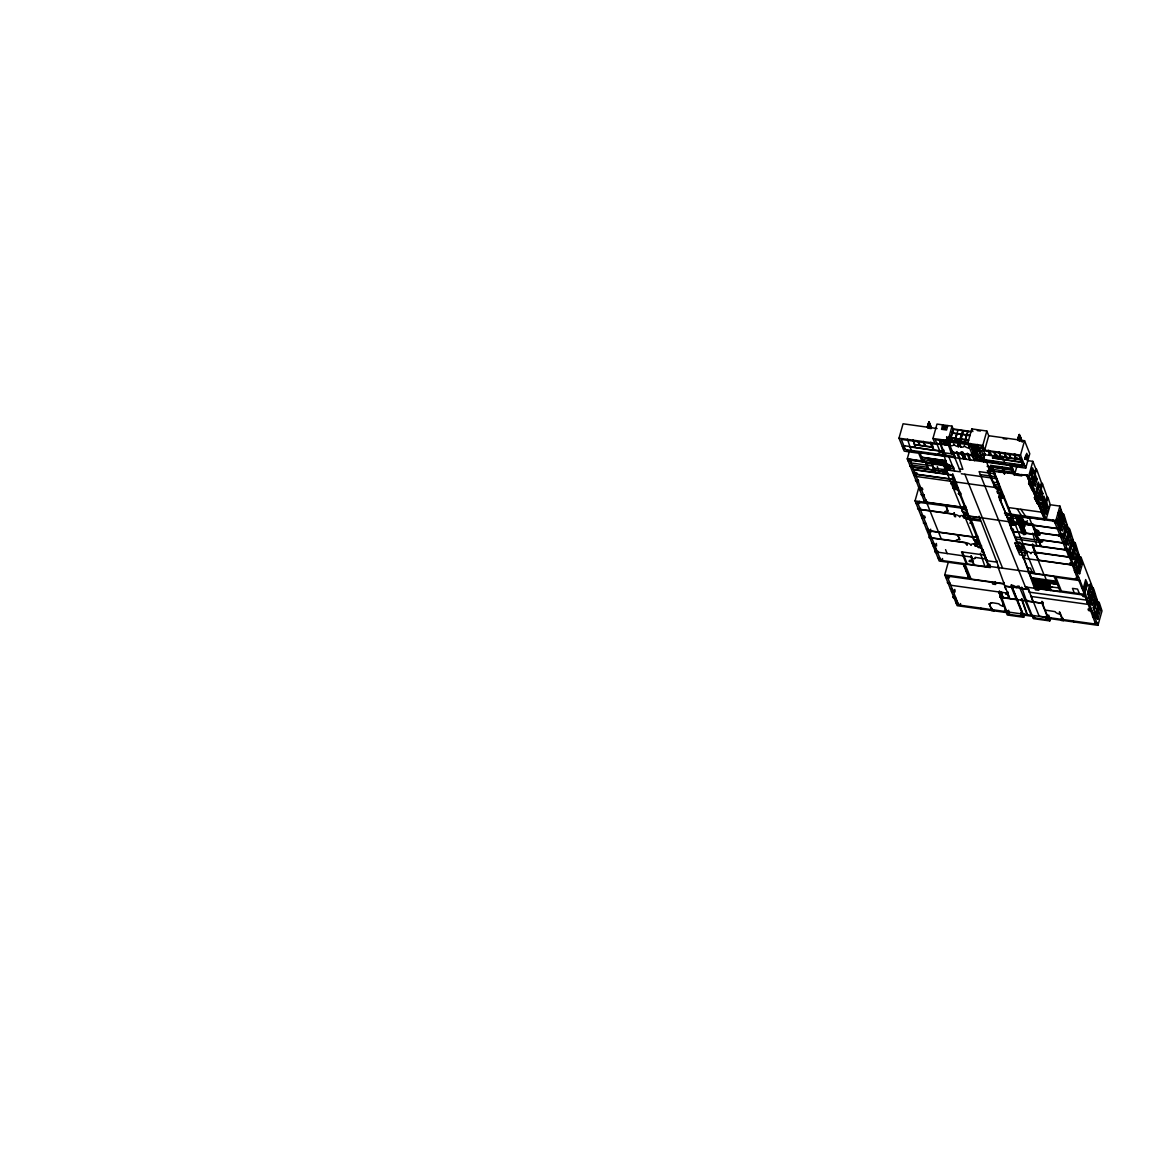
<?xml version="1.0" encoding="UTF-8"?>
<svg xmlns="http://www.w3.org/2000/svg" width="1160" height="1160" viewBox="0 0 1160 1160"><rect width="100%" height="100%" fill="white"/><g stroke="black" fill="none" stroke-linecap="round" stroke-linejoin="round"><path stroke-width="1.5" d="M943.501 426.851L943.515 426.43A1.841 1.581 -21.9 0 0 943.718 426.053L943.254 426.691L943.907 425.662M944.196 427.692L944.515 428.707L944.82 427.634L944.037 427.779M944.269 427.561L944.24 428.432L944.472 427.59M981.563 551.478L983.927 552.261M942.457 426.126L942.601 426.155M946.85 426.199L946.85 427.185C948.155 426.445 946.342 426.474 946.458 426.706M956.115 439.132L955.927 438.248M989.901 471.293L990.741 465.392L1012.622 468.437M945.719 426.126L945.255 426.938L945.705 425.894L946.154 426.662M920.156 453.429L904.206 451.138L899 438.204L903.06 423.791L937.091 428.533M904.611 445.745L904.336 446.948M907.424 439.118L911.571 451.312M909.077 452.414L907.279 458.824L910.295 466.32M915.298 447.224L913.123 439.915M910.252 459.78L909.933 460.897L911.368 461.317L911.571 459.969M912.529 465.479L912.224 466.581L909.658 466.233L912.601 467.538L912.92 466.421M927.333 427.01L929.015 421.935L931.451 428.04M929.015 421.935C925.796 437.9 928.203 412.699 930.914 427.446M923.345 442.497L918.647 441.844L920.039 445.295L924.723 445.947L923.65 441.38M915.298 472.352L914.979 473.454L916.661 474.223M928.783 428.084L929.667 424.908L929.073 428.243M928.827 428.214L929.914 424.937M916.168 474.527L915.863 475.629L913.92 475.368M916.429 473.657L916.748 472.54M924.491 444.759L924.288 446.15M924.723 445.947L925.042 444.831M918.691 453.168L921.765 460.839C923.433 462.492 923.911 458.287 923.244 461.1L907.279 458.824L925.651 461.999M918.27 479.762L917.966 480.878L915.399 480.515L918.343 481.821L918.647 480.718M923.795 460.592L923.49 461.695L919.894 452.762L1015.841 466.32M930.654 442.351L931.726 446.919L932.031 445.802M930.9 442.395L933.263 450.182M918.212 508.747L915.052 500.888L919.097 486.475M931.625 442.497L933.988 450.283M899 438.204L934.83 443.192L932.944 438.48L936.99 424.067L952.041 426.155L953.172 428.997L950.417 438.813M931.639 445.759L931.32 446.861M932.278 445.846L932.872 449.79L943.704 451.298L944.008 450.182M927.101 465.189L927.406 464.087M921.808 488.577L921.504 489.679L919.561 489.418M919.445 501.294L919.546 503.44L917.807 503.193M931.234 461.97L934.67 472.41M932.205 461.767L931.886 463.202L935.641 472.54M937.468 443.309L937.149 444.411L923.911 442.569L925.303 446.02L931.973 446.948M932.582 461.81L932.93 464.377M942.674 426.604L943.123 425.691M932.872 462.188L933.118 464.058M924.303 494.769L923.984 495.871L921.04 494.566L923.606 494.928M933.351 461.926L933.046 463.028L932.234 461.027M943.094 427.518L942.819 428.461M920.59 508.239L920.271 509.356L954.086 514.068L955.695 516.736L954.636 516.591L953.694 514.242L920.373 509.588M943.356 427.431L943.153 428.388M944.356 425.72L944.052 426.793L945.009 425.807L945.385 426.648M943.935 428.62L944.081 427.605M944.255 426.822L944.588 425.749M933.22 466.9L932.901 468.002L960.538 471.859L946.604 437.146L955.492 438.306M944.617 427.605L944.544 428.591M945.052 425.822L945.11 426.808M940.948 444.454L941.253 443.337M945.762 427.025L946.023 426.083M941.181 444.309L941.485 443.207M946.516 427.141L946.748 426.053M926.405 500.003L926.086 501.12L924.158 500.845M943.022 440.786L943.341 439.669M927.043 503.512L927.362 502.396M907.004 450.631L943.442 455.764L941.978 450.239M945.269 439.945C943.993 441.641 946.995 442.105 946.444 440.104M942.413 451.341L942.109 452.443L953.418 454.111L953.694 452.908M951.765 452.647L951.446 453.748L946.748 440.147M940.354 462.898L940.049 464.014L938.382 459.853M943.109 454.952L943.428 453.836M943.776 454.938L948.314 468.147M941.76 463.101L941.441 464.203L939.774 460.041M947.981 440.568L946.604 437.146M948.764 437.798L952.041 426.155M945.588 454.14L945.734 456.373M948.431 444.338L948.126 445.454L947.72 444.831M949.373 442.134L949.301 443.279M950.359 438.697L953.129 428.881L971.109 431.491M950.185 445.614L949.431 442.293M955.434 438.19L951.098 437.914L952.345 433.188L961.393 434.449L959.349 441.728M953.418 429.374L952.519 432.868L961.669 434.145L962.568 430.65L953.462 429.49M944.196 464.507L943.892 465.624L948.358 466.204M945.009 466.537L944.704 467.639L953.694 468.901L953.998 467.784M952.809 441.25L951.432 437.813L952.809 441.25L947.952 440.481M947.503 464.232L947.285 466.102M954.68 441.191L956.724 433.912M948.372 464.348L949.779 469.742L945.298 469.118M954.839 441.482L956.913 433.825L955.159 441.25M930.624 530.932L930.683 529.178M931.973 538.472L929.407 538.11L929.928 533.962M949.271 465.218L950.475 470.119L945.4 469.409A4.553 1.914 15.7 0 0 943.979 469.481L943.558 469.539A4.553 1.914 15.7 0 0 942.166 470.757L946.241 471.497M947.314 474.179L948.213 473.149L947.894 474.251M949.387 466.871L949.068 467.973L944.573 467.349M947.749 473.352L947.43 474.454L943.573 464.841M954.694 455.416L954.39 456.518L905.38 449.558L901.32 439.423L912.818 441.017M954.839 457.635L955.144 456.533M954.912 457.837L955.231 456.721M959.421 442.12L961.495 434.463M959.972 442.09L962.089 434.55L969.847 435.739M963.163 430.737L962.263 434.232L963.163 430.737L970.877 431.926M960.19 441.96L962.235 434.681M968.89 515.968L952.708 473.773M951.881 479.123L952.186 478.022M952.447 479.355C957.42 478.659 951.736 482.212 952.838 478.108M958.784 457.214L962.887 469.336L959.334 468.843M953.534 479.095L953.839 477.978M952.969 482.618L952.664 483.735L952.316 482.879L955.216 483.271M964.38 442.424L966.483 435.275M954.158 479.268L954.462 478.166M934.873 545.707L936.613 545.954L936.352 543.416M966.962 434.884L967.904 431.505M964.917 442.613L966.715 435.304M937.671 552.697L935.119 552.334L935.627 548.173M954.622 481.806L954.941 480.704M954.927 487.475L954.956 489.447L957.856 489.853M956.565 483.387L956.246 484.503L951.128 483.792M967.744 443.729L968.049 442.613M1010.244 465.928L1025.73 468.132L1020.51 455.126L984.666 450.138L988.726 435.725L986.827 431.012L971.79 428.91L968.049 442.221L948.3 439.466M937.527 552.305L937.831 551.203M968.586 443.555L968.266 444.657L948.517 441.902M970.441 443.453L974.661 456.025L972.283 455.808M958.29 487.678L957.971 488.78L952.809 487.954L957.508 488.998M953.592 513.996L953.911 512.894M959.277 493.377L959.552 492.217M954.086 514.068L954.39 512.952M959.842 493.435L960.146 492.333M959.654 494.551L960.625 494.131L958.189 493.638L959.654 494.551L960.538 492.623M972.732 449.152L972.428 450.254L979.533 451.254L981.113 456.01M960.596 493.435L960.291 494.551L960.654 493.595M942.572 560.585L942.5 558.511M972.674 453.748L972.37 454.851L952.606 452.096M977.532 444.439L977.14 445.541L983.767 461.854M961.336 507.137L962.351 511.56M947.909 582.712L944.747 574.838L948.343 562.02M963.67 507.34L963.989 506.238M964.163 507.413L964.482 506.311M964.859 507.311L965.12 506.064M965.454 507.427L965.7 506.151M978.01 447.528L982.027 448.079L982.332 446.977M984.666 450.138L982.781 445.425L986.827 431.012M965.642 507.384L965.077 509.617L966.99 509.791L964.076 507.486L966.454 508.095L965.482 508.515M983.028 450.587L982.433 447.209M965.743 507.63L965.135 509.661L961.944 509.182M965.917 508.573L966.207 507.427M981.36 456.039L981.752 454.938L981.433 456.228L974.342 455.242M983.245 460.534L983.549 459.433M985.087 454.735L985.391 453.632M982.23 458.04L984.405 458.345L983.68 454.618M983.694 461.665L983.999 460.549M988.189 450.37L989.422 455.343M985.724 461.608L985.724 459.737L985.724 461.608L1022.134 466.683L1021.728 463.783M988.117 451.515L988.436 450.413M970.209 517.389L989.088 566.283L989.393 565.181M986.276 460.868L990.452 473.178M989.132 450.5L990.248 455.184L990.567 454.082M989.712 450.587L990.829 455.271L991.147 454.154M989.871 453.98L989.668 455.373L989.987 454.271M951.476 591.6L953.404 591.875L953.651 590.6M953.332 591.702L955.057 591.948L954.796 589.41M955.506 598.067L953.332 597.704L954.245 594.471M1021.612 462.434L992.525 457.924L992.83 456.822L1002.98 458.243M992.713 458.403L992.83 456.822M990.944 471.105L991.263 469.988M995.584 454.778L994.671 455.808M996.164 454.865L995.86 455.967L995.077 452.487M979.127 516.243L999.006 567.675M995.613 458.36L995.933 457.257M996.73 454.938L996.527 456.329L996.846 455.227M992.351 471.293L992.655 470.191M993.743 471.497L994.062 470.38M999.181 451.907L1000.152 456.837M976.096 536.123C977.952 540.807 978.301 535.384 973.167 537.138M970.963 555.814L971.964 560.207A4.031 1.696 15.7 0 0 969.079 561.324L973.066 562.092L974.255 565.007M971.34 555.872L971.935 560.12M976.821 537.08L977.126 535.978M977.431 537.268L977.749 536.152M960.465 605.259L960.538 603.562M1001.747 457.054L1002.066 455.952M973.052 561.034L972.747 562.136L973.443 561.092M969.194 577.086L968.876 578.202L963.337 564.384M1004.197 452.603L1005.329 457.286L1005.633 456.185M999.355 472.265L999.659 471.163M1004.778 452.69L1005.909 457.373L1006.213 456.257M993.236 482.154L997.731 482.777L998.049 481.675M1000.746 472.468L1001.065 471.351M1004.226 461.332L1004.633 464.247M980.664 546.65L980.968 545.548M981.548 545.62L981.244 546.737L976.763 546.113L946.531 471.584M998.282 486.562L997.962 487.678L995.005 486.562M1006.749 456.329L1006.546 457.721M980.417 553.349L984.927 566.5M999.398 488.287L999.644 487.026L999.978 488.375M1000.109 486.823L999.804 487.925L995.309 487.301L994.772 485.953M982.505 551.246L982.81 550.144M982.549 551.377L982.868 550.26M983.39 550.231L983.086 551.333M999.804 497.974C998.165 501.758 1004.241 500.902 998.847 497.48L1001.457 497.843L1001.153 497.089L1003.038 497.35L1003.864 496.161L1003.545 497.277L998.803 496.277A4.234 1.783 15.7 0 1 1002.11 495.102A4.466 1.885 15.7 0 1 997.368 492.71L1001.878 493.101M1000.021 499.061L1000.34 497.945M1009.867 464.971L1010.171 463.855L1015.435 464.595M1017.683 439.596L1019.364 434.536L1021.815 440.626M1019.364 434.536C1016.145 450.486 1018.553 425.285 1021.264 440.032M1014.246 454.01L1015.362 458.693L1015.682 457.576M985.855 557.713L985.623 559.004L975.212 557.38M1002.965 497.19L1003.284 496.088M1019.133 440.684L1020.032 437.494L1019.422 440.829M1015.449 454.169L1014.71 455.677L1015.942 458.765L1016.784 457.736L1016.479 458.838M1019.176 440.8L1020.263 437.537M1004.038 496.611L1003.734 497.712L999.238 497.089L1005.706 513.198L1010.201 513.822L1008.461 507.558L1041.579 512.169M986.594 559.54L986.276 560.657L996.788 562.121L997.092 561.005M1014.986 458.635L1015.29 457.518L1014.783 458.606M1014.869 459.897L1014.754 461.477M986.856 560.729L987.174 559.627M1016.595 459.128L1016.638 457.359M987.435 567.182L987.305 564.949M1014.029 474.397L1014.333 473.338M989.016 564.224L988.538 566.268L1034.575 572.62L991.858 466.204L991.032 466.088L990.19 471.989L989.103 471.845M1021.293 474.715L1021.786 475.919L1014.217 474.875L1014.536 473.759M1017.117 465.493L1014.797 473.86L1011.694 466.117M1004.255 582.538L1003.937 583.639L971.051 579.058L965.033 564.064L990.379 567.588L989.842 564.34M1020.51 455.126L1024.555 440.713L988.726 435.725M1020.104 459.346L1020.409 458.243M1020.698 458.272L1020.22 459.635L1016.334 458.476M1018.944 465.087L1022.438 465.566L1022.076 464.667L1021.771 465.769L1023.018 465.943L1020.814 458.562M1005.807 512.938L1005.633 514.387L1005.938 513.271M1021.728 460.853L1021.423 461.955L992.525 457.924M1024.701 459.2L1025.759 455.43L1027.688 455.691L1026.513 459.911L1025.556 457.533L1026.731 453.313L1027.688 455.691M1024.947 459.229L1026.005 455.459M1010.592 514.344L1011.433 518.332M997.76 566.341L1004.893 586.032L1027.789 589.222L1026.832 586.829L1025.266 586.612M1025.73 468.132L1029.775 453.72L1024.555 440.713M995.251 581.624L995.642 584.495L992.742 584.089L992.032 582.32M1013.086 522.449L1013.405 521.333M1013.97 521.42L1013.666 522.522L1008.954 521.696M1031.37 479.08L1032.792 479.703L1031.791 483.241L1028.789 475.76L1032.835 461.346L1027.76 460.636M991.524 609.595L992.22 608.536L991.902 609.652L989.205 603.809L992.032 610.856L993.961 611.117L993.453 609.855M1030.645 474.73L1032.56 467.813L1034.662 473.048L1032.734 472.772L1031.646 477.238M1019.481 516.736L1019.799 515.635M1000.268 596.849L998.978 591.76M999.441 590.889L1001.573 598.082L1002.501 596.617M1031.805 475.76L1032.617 472.874L1031.849 470.409M1031.66 477.471L1032.966 472.816L1031.863 470.075M1005.532 588.947L1003.82 582.813M1034.662 473.048L1035.836 468.828L1032.835 461.346M1001.718 592.136L1001.399 593.253L998.659 592.876M1035.836 468.828L1032.168 484.198L1037.533 497.538L1038.519 493.986L1037.112 493.377M1020.756 612.625L1021.38 616.076L1007.663 614.162L1001.312 596.443M1021.612 517.316L1023.033 521.623A4.611 1.943 15.7 0 1 1027.818 524.001L1027.919 524.189M1027.673 477.543L1030.645 483.981L1032.806 484.286L1036.474 468.915M1023.163 520.072L1022.859 521.173L1026.962 521.753L1027.282 520.637M1023.004 521.536L1022.83 520.361M1023.033 521.623L1023.352 520.521M1034.155 482.734L1035.213 478.964L1034.155 476.354M1034.14 483.662L1035.459 479.007C1033.69 472.599 1033.647 480.559 1037.141 479.239L1035.271 485.895L1033.864 485.272M1017.697 543.068L1018.002 541.952M1022.873 524.001L1024.947 526.393L1024.323 522.928M1018.176 543.967L1019.161 542.126M1019.654 543.344L1019.973 542.227M1006.402 594.355L1006.546 592.818M1036.373 489.027L1038.287 482.096L1040.389 487.33L1038.461 487.07L1036.736 492.942M1007.504 592.006L1009.287 598.313L1001.211 597.183M1007.996 592.078L1007.605 594.109L1006.242 593.92M1036.967 492.971L1038.707 487.099L1037.606 484.358M1021.148 551.145L1034.372 587.888L1060.197 591.484L1054.179 576.476L1028.34 572.88M1011.389 587.207L1011.694 586.09M1040.389 487.33L1041.579 483.125L1036.851 469.873M1041.579 483.125L1037.91 498.495L1043.173 511.589L1047.219 497.176L1042.593 484.17L1038.534 498.583L1036.388 498.278L1033.415 491.84M1003.502 583.915L947.053 576.056L958.682 605.012L1007.068 611.755L1007.387 610.653M1022.772 557.076L1023.077 555.959M1039.896 497.031L1040.955 493.261L1042.883 493.522L1041.013 500.177L1039.592 499.568M1023.41 557.061C1027.296 558.902 1019.799 558.003 1023.628 555.945M1032.472 523.841L1032.269 525.19L1024.005 524.03M1039.882 497.945L1041.187 493.29L1040.085 490.549M1009.548 614.423L1008.635 610.232M1023.163 558.047L1023.482 556.945M1008.823 614.322L1008.489 611.61M1032.748 525.248L1057.326 528.684L1060.11 535.63L1035.532 532.193L1033.053 524.146M1023.903 558.25L1024.091 557.119M1009.214 611.697L1008.185 612.712M1026.788 553.349L1027.108 552.247M1032.676 533.092L1034.575 539.704M1034.096 527.872L1034.314 529.178M1041.608 504.513L1043.928 496.147L1046.03 501.396L1044 501.221L1043.232 498.757M1035.184 532.454L1035.488 531.338M1042.376 506.992L1044 501.221M1042.622 507.022L1044.101 501.12M1016.653 599.735L1016.957 598.633M1033.995 550.058L1032.4 544.185M1035.851 531.309L1041.114 546.331M1043.043 505.803L1044.348 501.149L1043.289 498.539M1035.343 552.276L1032.879 544.258M1021.728 587.221L1026.455 600.88M1021.525 588.613L1021.844 587.511M1047.219 497.176L1043.551 512.546L1046.204 519.158L1055.876 520.507L1059.022 528.365L1060.022 524.813L1058.457 524.146M1039.055 505.89L1042.028 512.328L1044.174 512.633L1047.842 497.263M1037.069 539.878L1037.388 538.762M1045.726 510.414L1046.595 507.311M1045.522 511.995L1046.828 507.34L1045.74 504.6M1021.452 599.024L1026.962 614.64M1021.38 600.169L1021.699 599.067M1034.865 552.203L1035.271 551.116M1038.649 538.312L1038.229 540.038L1029.428 518.128L1006.155 514.88L1012.723 531.28L1022.207 532.614M1021.931 599.096L1027.441 614.713M1038.606 540.096L1038.534 538.922M1022.033 599.343L1022.076 600.488M1029.688 573.069L1030.007 571.967M1045.233 513.619L1046.654 514.228L1048.524 507.587L1046.421 502.338M1039.128 542.3L1039.839 541.241L1039.519 542.358L1016.058 538.994M1039.795 541.154L1039.49 542.3A4.553 1.914 15.7 0 0 1042.767 541.01L1015.188 536.833M1046.204 519.158L1050.264 504.745L1048.234 498.22M1036.62 553.566L1036.301 554.683L1035.242 554.524L1033.85 552.218A4.51 1.899 15.7 0 0 1030.921 553.697A4.277 1.798 15.7 0 0 1026.614 551.203L1027.035 553.378L1024.468 553.03L1025.527 555.64L1019.683 554.828L1014.797 542.663L1065.793 549.767L1060.211 535.862L1035.14 532.367M1012.231 587.322L1004.922 586.293L1009.838 598.56L1032.922 601.779L1028.311 588.41M1026.31 601.083L1026.759 599.778M1023.787 558.236L1038.171 560.236L1038.505 559.178M993.83 610.812L1006.3 612.553L1007.271 615.003L1023.7 617.294L1024.599 614.089M1052.845 519.839L1052.671 521.304L1054.469 521.55M1055.876 520.507L1059.921 506.093L1050.264 504.745M1038.49 587.641L1038.809 590.324L1035.387 589.846L1034.749 588.279M1057.354 521.405L1060.66 509.82L1062.763 515.069L1060.834 514.793M1058.63 522.319L1059.442 519.448M1058.471 523.798L1060.965 514.924L1059.631 511.589M1058.543 528.293L1059.225 525.842M1062.763 515.069L1059.921 506.093M1063.067 513.952L1059.413 529.322L1064.764 542.663L1065.764 539.11M1057.47 529.047L1060.037 529.409L1063.706 514.039M1057.006 519.187L1062.502 531.005L1065.242 521.26L1063.314 520.985L1060.704 530.294L1063.561 521.014L1062.502 518.404M1060.153 533.817L1058.326 535.369M1042.753 602.228L1042.159 603.765L1047.379 616.786L1045.508 616.525L1046.74 619.6M1042.622 603.78L1043.232 602.635M1063.198 535.587L1066.403 524.117L1068.505 529.351L1066.46 529.192M1064.387 536.848L1066.562 529.091M1064.198 538.428L1066.809 529.12L1065.228 525.19M1063.329 541.749L1063.096 543.054L1038.418 539.617M1068.505 529.351L1064.082 514.996M1063.212 543.344L1065.764 543.692L1068.81 528.25M1065.764 543.692L1069.433 528.337M1066.431 544.591L1068.621 536.833M1066.678 544.62L1069.303 535.311L1067.722 531.382M1065.851 548.013L1064.01 549.521M1035.024 554.277L1034.807 552.087L1068.664 556.916L1066.199 548.898M1047.915 615.09L1047.596 616.192L1049.133 617.613L1049.438 616.511M1068.882 530.308L1070.985 535.543L1068.244 545.301L1062.748 533.47M1048.481 616.482L1048.161 617.598L1006.735 611.827M1048.611 616.337L1048.93 615.221M1033.966 615.612L1034.909 617.947L1049.104 619.933L1049.409 618.816M1068.911 549.811L1072.101 538.327L1074.204 543.576L1072.173 543.402M1023.7 617.294L1022.758 614.96L1032.414 616.308L1033.357 618.642L1049.771 620.919L1050.67 617.729M1070.1 551.058L1072.275 543.3M1068.664 556.916L1068.969 555.799M1069.911 552.305L1072.521 543.329L1071.463 540.72M1023.033 523.986L1021.061 523.972A4.466 1.885 15.7 0 0 1020.032 524.305L1019.799 524.479A4.51 1.899 15.7 0 0 1019.567 525.408L1017.827 523.827A4.277 1.798 15.7 0 0 1015.261 522.928L1015.682 525.103L1010.462 525.045L1029.601 572.721L1077.698 579.42L1069.07 556.046M1074.204 543.576L1069.824 529.279M1068.926 557.554L1071.477 557.916L1074.522 542.46M1071.477 557.916L1075.146 542.547M1072.58 557.25L1074.319 551.043M1072.217 563.876L1071.898 564.992L1038.2 560.294M1073.42 545.591L1075.001 549.521L1072.391 558.845L1073.957 559.526L1076.697 549.767L1074.595 544.518M1074.566 563.905L1077.814 552.551L1079.917 557.786L1077.872 557.626L1077.364 560.323M1074.624 564.021L1076.002 558.221M1075.784 565.05L1077.35 560.657L1076.06 557.061M1075.798 565.283L1077.988 557.525M1074.653 570.88L1076.234 570.909M1076.292 564.354L1078.22 557.554L1077.176 554.929M1062.719 618.367L1062.415 619.469L1059.254 612.045M1079.917 557.786L1075.523 543.503M1062.792 619.527L1063.111 618.41M1080.221 556.684L1076.567 572.039L1088.718 602.345L1089.718 598.792L1088.153 598.111M1074.624 571.779L1077.19 572.126L1080.859 556.771M1078.278 571.242L1079.09 568.356M1078.104 572.721L1080.467 563.716M1078.09 573.054L1080.714 563.745L1079.133 559.816M1078.249 573.127L1079.656 573.736L1082.396 563.977L1080.293 558.743M1083.222 588.627L1085.673 579.579L1087.398 583.871L1084.89 592.803L1083.745 592.63M1084.034 590.658L1086.543 581.726M1085.586 586.8L1084.977 586.655M1085.659 587.25L1084.934 586.815M1031.197 596.341L1039.186 616.236L1095.634 624.095L1084.324 594.036M1084.846 592.673L1087.355 583.755M1086.296 598.937L1085.977 600.039L1029.036 592.107M1088.762 594.964L1089.892 591.904L1088.602 588.308M1089.081 585.539L1090.414 588.874L1089.907 591.571M1088.573 596.327L1090.531 588.773L1092.459 589.034L1092.778 587.932L1081.236 557.728M1088.834 595.602L1090.777 588.801L1089.197 584.872M1092.778 587.932L1089.11 603.287L1094.388 616.467L1095.388 612.915L1093.822 612.234M1087.167 603.026L1089.733 603.374L1093.401 588.018M1090.82 602.49L1092.387 598.096L1091.096 594.5M1090.835 602.721L1093.01 594.964L1094.953 595.225L1092.212 604.984L1090.646 604.302M1091.313 601.793L1093.256 594.993L1092.212 592.368M1093.242 607.956L1096.026 597.922L1098.129 603.157L1096.2 602.895L1094.46 609.101M1094.242 610.45L1096.447 602.924L1094.866 598.995M1098.129 603.157L1093.779 588.976M1098.447 602.054L1094.779 617.41L1097.955 625.327L1063.184 620.484M1092.836 617.149L1095.403 617.497L1099.071 602.141M1096.736 616.641L1098.926 609.116L1097.882 606.491M1095.707 622.398L1093.851 623.848M1096.316 618.425L1097.882 619.106L1100.622 609.348L1098.52 604.113M1097.955 625.327L1102 610.914L1099.448 603.098M943.558 426.358L945.371 425.865L945.705 426.691M983.912 552.29L981.548 551.493M1040.694 602.852L1043.144 603.49L1033.4 601.851M982.027 448.079L981.23 446.107L970.05 444.541L975.502 457.069A3.886 1.638 15.7 0 0 977.169 456.866L977.837 456.3A3.886 1.638 15.7 0 0 977.822 455.721L973.53 445.034M944.907 427.779L944.791 428.765L944.588 427.721M942.355 441.191L942.065 440.64M989.205 603.809L992.017 602.663L998.905 603.809A4.553 1.914 15.7 0 0 1003.371 606.303L1003.038 604.215M989.582 603.867L992.017 602.663M993.815 484.778C993.018 487.012 998.296 485.126 993.815 484.778L987.276 470.583L1019.074 474.397M1021.931 463.478L1022.322 462.333M946.284 462.971L922.62 459.548M988.624 468.756L1014.231 472.453M1006.822 513.576L1004.487 513.242L1044.246 518.796M1006.053 514.402C1003.052 515.417 1010.302 516.04 1005.995 514.155M1034.299 584.538L1058.79 587.946M1001.515 598.082L999.804 597.023L1002.196 597.777M1041.651 601.446L1042.463 601.576M971.543 556.887L972.776 558.859A4.031 1.696 15.7 0 0 975.328 557.583M979.924 520.115L963.859 517.751L962.524 515.577A4.277 1.798 15.7 0 0 959.827 517.085A4.51 1.899 15.7 0 0 955.289 514.562L954.738 514.475M975.415 545.968L973.878 543.866A4.277 1.798 15.7 0 0 971.181 545.36A4.51 1.899 15.7 0 0 966.642 542.851L967.063 545.026L965.12 542.706L931.799 538.066M977.3 430.577L980.49 431.027M927.754 428.127L931.19 428.605M1003.269 438.654L1006.865 439.147M1019.422 440.901L1023.004 441.409M962.22 434.101L969.934 435.29M955.855 438.48L960.205 438.959M960.901 439.176L965.236 439.669L960.958 438.959M965.671 439.611L968.614 440.133M965.657 439.959L968.557 440.351M948.691 437.842L949.707 437.987M932.944 438.48L982.781 445.425M946.43 441.25L935.25 439.698L939.687 450.733M939.977 440.611L941.035 440.51M940.571 440.757L941.384 441.423M939.803 440.887L946.676 441.844M959.827 444.759L958.044 444.498L958.682 446.687M945.98 443.149L946.966 443.279M960.205 445.092L957.856 444.628L958.726 446.803A4.64 1.958 15.7 0 1 953.737 444.048A4.64 1.958 15.7 0 1 950.489 445.658L950.141 445.498M968.876 446.165L969.253 448.267A4.64 1.958 15.7 0 1 964.264 445.512A4.64 1.958 15.7 0 1 961.016 447.122L960.668 446.977M978.112 447.76L982.114 448.325M946.067 442.076L946.299 442.786A6.496 2.74 15.7 0 1 946.633 443.627L946.778 443.845M941.035 443.888L947.894 444.903M936.802 443.54L947.865 445.179M936.946 443.888L942.674 444.454M979.026 450.022L1018.958 455.808L1020.394 459.389L989.19 455.039M985.159 454.474L982.723 454.14L981.288 450.559M914.312 444.759L932.973 447.368M1020.51 459.679L982.839 454.43L984.405 458.345M952.128 450.892L955.303 457.881L952.186 451.051M962.902 452.385L961.104 452.139L963.945 459.084L960.915 452.27L963.22 452.588L965.946 459.375L962.858 452.385M971.5 453.879L974.356 460.549M993.018 457.301L1003.168 458.708M903.814 445.628L934.163 450.298M909.788 446.904L941.673 451.356M951.04 452.733L952.984 453.009M953.259 453.255L953.563 453.299A4.64 1.958 15.7 0 0 956.797 451.689A4.64 1.958 15.7 0 0 961.785 454.445L962.06 454.387M963.786 454.72L964.09 454.763A4.64 1.958 15.7 0 0 967.338 453.168A4.64 1.958 15.7 0 0 972.312 455.909L972.616 455.952M902.364 446.586L904.307 446.846M1021.931 463.246L1023.874 463.507M981.78 457.939L976.778 445.483M973.718 458.243L1022.67 465.059M903.321 448.963L905.264 449.239M986.029 460.491L998.064 462.173M1001.501 462.651L1004.937 463.13M1022.888 465.624L1024.831 465.899M974.139 459.273L985.42 460.839M993.322 461.854L996.585 462.303M1002.052 463.058L1005.357 463.522M1013.188 464.623L1010.316 464.217L1010.012 465.32L1013.593 474.251M921.663 457.171L945.98 460.781L921.765 457.417M1013.231 469.93L987.087 466.291L1013.318 470.177M1032.617 472.874L1031.675 470.162M1007.533 472.599L1010.998 473.077M1021.119 474.498L1027.572 475.397L1029.601 480.458M1013.361 473.657L1028.804 475.817M907.54 459.476L952.418 465.725M907.685 459.838L952.563 466.088M926.289 463.173L952.882 466.871M908.193 461.071L910.121 461.346M1029.688 478.007L1028.166 477.789L1027.122 475.527M1027.861 478.007L1029.804 478.283M910.745 462.912L932.06 465.885M911.601 465.029L927.957 467.321M980.302 474.614L995.294 476.702L993.555 470.438M1030.268 483.038L1032.806 484.286M912.369 466.943L946.893 471.757M961.307 473.759L996.048 478.601L994.323 472.337M1032.806 488.882L1028.601 483.256L1030.051 483.459M912.456 467.175L947.038 472.105M946.487 472.091L942.543 471.714A4.553 1.914 15.7 0 0 947.285 474.077L947.851 474.135M913.369 469.438L952.389 474.875M913.486 469.727L951.925 475.078L988.987 567.399M1038.36 487.171L1037.417 484.445M912.775 472.512L914.704 472.772M1034.27 489.433L1032.748 489.23L1029.79 482.792M994.163 484.474L998.659 485.098L996.918 478.834M1040.07 490.897L1041.085 493.391L1039.896 490.637M1028.601 483.256L1032.066 489.998L1033.516 490.201L1036.764 498.292M915.211 474.019L953.012 479.283M915.298 474.251L953.085 479.515M915.573 474.918L916.748 474.454M1035.43 492.289L1033.893 492.087L1030.936 485.649M916.183 476.455L999.877 488.113L998.136 481.849M995.41 487.896L1000.021 488.49M955.564 484.14L951.185 483.909M955.826 484.604L951.707 483.865M1001.689 492.652L996.947 491.651A4.466 1.885 15.7 0 1 1000.21 490.361A4.234 1.783 15.7 0 1 995.512 488.084L995.381 487.823M956.536 486.576L952.621 486.025A4.321 1.812 15.7 0 1 957.101 488.084L957.449 488.621M955.332 486.402L953.129 486.069A4.364 1.841 15.7 0 0 955.884 485.039L955.811 484.532M1042.521 512.633L1039.302 504.614L1037.852 504.411L1034.387 497.669L1035.836 497.872M1034.981 499.134L1036.431 499.337L1038.577 503.295M1034.387 497.669L1037.272 502.947L1038.707 503.15M999.543 497.843L1002.138 498.205L1001.848 497.451M918.517 486.794L920.445 487.07M1038.49 503.512L1040.013 503.73M920.764 487.867L922.214 488.07L922.809 489.534L921.359 489.332M1041.071 506.354L1039.534 506.137L1035.517 497.075M1046.479 507.413L1048.524 507.587M1060.965 514.924L1059.384 511.56M1058.79 515.388L1059.848 517.998M1045.653 517.78L1044.13 517.563L1041.158 511.125M926.506 502.164L964.946 507.514M926.608 502.396L965.047 507.761M915.052 500.888L924.708 502.222L922.055 495.61M1012.028 514.547L1010.867 515.533L1011.998 518.361L1007.489 517.954A4.466 1.885 15.7 0 0 1012.231 520.361A4.234 1.783 15.7 0 0 1008.997 521.072L1008.982 521.768M1061.284 521.579L1062.574 524.233L1061.589 521.391M1044.565 519.608L1007.054 514.736M965.395 508.631L917.386 502.164L940.745 560.338L990.248 567.24M961.829 508.892L964.67 509.298M916.11 503.498L918.038 503.774M1054.991 522.855L1056.919 523.131M1007.083 517.201L1016.305 518.476M1059.109 524.422L1061.066 514.822L1059.501 510.893M962.307 511.429L966.976 512.894A4.234 1.783 15.7 0 1 963.742 513.604A4.466 1.885 15.7 0 1 968.005 515.446L968.614 516.273M944.631 512.662L944.573 512.401A4.611 1.943 15.7 0 1 947.894 511.154L946.357 506.195M1032.574 524.073L1023.743 522.624L1024.686 524.972M1008.635 521.087L1017.871 522.377M920.141 509.008L917.574 508.66L920.518 509.965M1057.093 528.09L1060.037 529.409M968.31 515.881L1018.146 523.044M1023.903 523.798L1057.224 528.438L1054.324 521.188L1021.003 516.548L1023.874 523.697M978.996 517.809L963.974 515.605L964.859 517.795L963.699 517.635L963.046 515.635M1064.532 529.671L1065.822 532.324M1022.366 523.928L1032.313 525.306M1009.287 522.682L1018.509 523.972M1009.446 523.087L1018.668 524.363M965.439 517.867L979.823 519.883M1015.711 524.885L1014.551 524.712L1013.622 522.406M1023.671 525.987L1023.424 523.726M1065.591 532.295L1063.981 526.988M980.287 521.043L966.889 519.173L966.527 518.245M1070.985 535.543L1068.94 535.384L1067.606 532.048M920.692 514.938L922.62 515.199M1059.573 534.296L1061.516 534.557M1034.647 531.12L1039.084 531.526A4.611 1.943 15.7 0 0 1034.314 529.149M922.881 515.852L924.665 516.098L925.317 517.722L923.534 517.462M1035.242 532.556L1035.604 532.6A4.277 1.798 15.7 0 1 1039.882 534.847L1025.832 533.107M1060.486 536.558L1058.428 535.615M921.837 517.795L923.766 518.056M1060.718 537.152L1062.661 537.413M1035.923 534.296L1039.882 534.847M1013.057 531.497L1036.083 534.716M925.883 523.305L923.316 522.942L926.26 524.247M1062.835 542.387L1065.388 542.75M1038.345 539.429L1063.024 542.865M1070.477 543.924L1071.535 546.548M1071.289 546.505L1070.346 542.837M1076.697 549.767L1074.653 549.593L1073.319 546.259M926.434 529.221L928.362 529.496M1065.315 548.578L1067.244 548.854M928.58 530.048L930.363 530.294M928.841 530.686L976.938 537.385M928.942 530.917L957.42 534.89L959.827 539.719L957.913 534.963L972.573 537.008L973.631 539.647L978.257 540.98A4.234 1.783 15.7 0 1 975.023 541.691A4.466 1.885 15.7 0 1 979.286 543.547L979.895 544.359L975.255 543.692M1019.118 543.533L1021.699 543.895L1022.758 546.548M1032.081 545.301L1022.264 543.924L1023.323 546.577L1015.957 545.519M1032.574 545.36L1065.895 550.014M1015.159 543.533L1018.828 543.213M929.276 531.759L931.059 532.005L930.726 531.178M927.551 532.005L929.479 532.28M1066.431 551.362L1068.36 551.638M1073.783 552.697L1073.029 549.898M973.573 539.53L978.054 540.154M1016.174 546.085L1019.263 546.693A4.234 1.783 15.7 0 0 1023.511 548.448A4.466 1.885 15.7 0 0 1020.292 549.26L1020.321 550M1016.537 546.998L1019.437 547.404M1016.957 548.013L1019.843 548.419M1017.363 549.028L1020.249 549.434M929.029 537.167L931.582 537.515M975.807 543.721L979.852 544.287M1068.534 556.611L1071.101 556.96M931.712 537.834L965.511 542.547L967.077 544.808L966.106 542.764M1024.99 550.739L1017.595 549.622L1024.338 550.478L1025.31 552.87L1018.523 551.928M974.4 543.909L975.053 545.91L976.212 546.07M1068.752 557.148L1035.43 552.508L1038.505 560.149L1071.826 564.804M1027.064 553.16L1025.904 553.001L1024.947 550.623M976.865 546.389L980.765 546.94M981.157 547.897L978.257 547.491L977.88 546.534M1082.396 563.977L1080.366 563.818L1079.859 566.515M932.133 543.446L934.076 543.707M1071.028 562.803L1072.957 563.064M934.293 544.287L936.033 544.533M1071.26 563.368L1069.52 563.122L1070.085 564.558M1078.481 564.413L1079.728 566.95M1074.131 565.674L1072.144 565.587L1074.073 565.848M933.263 546.229L935.192 546.505M1079.482 566.921L1078.539 563.252M934.728 551.377L937.294 551.74M1074.247 570.822L1077.19 572.126M937.439 552.116L971.79 557.076L972.486 558.845M1027.586 567.718L1030.471 568.125L1032.472 573.112M937.845 557.655L939.774 557.931M1076.726 577.013L1078.669 577.288M988.712 565.326L989.523 565.442M940.354 559.366L942.181 559.613M1077.306 578.448L1075.465 578.188L1075.857 579.159M986.986 566.065L989.93 566.471M965.279 564.659L939.194 561.019L935.743 552.421M1054.411 577.071L1080.018 580.638M964.178 566.471L965.192 566.428M964.192 566.529L964.989 566.732M1031.022 577.622L1056.079 581.203M1031.907 578.579L1056.383 581.986M1032.197 579.304L1056.688 582.712M1032.008 580.072L1056.905 583.277M1031.921 579.884L1057.021 583.553M1081.424 586.873L1082.57 587.033M965.961 570.923L967.237 571.329M1057.137 583.842L1032.008 580.333L1057.224 584.074M966.193 571.503L967.266 571.648M1032.849 580.942L1057.34 584.35M1090.414 588.874L1088.95 584.843M1082.019 588.352L1083.164 588.511M1088.501 589.352L1089.791 592.006M1088.544 589.468L1087.572 593.833L1090.357 583.799L1092.459 589.034M968.731 576.056L967.976 575.954L969.223 576.476M944.747 574.838L970.818 578.463M1059.965 590.889L1085.557 594.457M1090.98 595.544L1092.27 598.197M1022.932 614.075L1011.273 585.032L1023.106 614.104M1084.005 595.138L1027.557 587.279L1029.572 592.296M1092.401 597.762L1093.14 595.095L1091.806 591.76M945.806 577.477L949.46 577.898L948.822 576.303M1086.615 597.096L1082.889 596.486L1082.251 594.891M1020.38 588.308L1028.006 589.512M949.837 582.987L947.285 582.625L950.214 583.944M1086.789 602.069L1089.733 603.374M1094.17 603.476L1095.214 606.1M950.751 585.249L1007.678 593.18M1030.762 596.399L1087.703 604.331M1095.33 605.999L1094.271 602.432M999.63 593.224L1001.747 593.529M1006.082 594.123L1007.387 594.486L1008.895 598.255M1000.254 594.775L1002.226 595.051M1100.622 609.348L1098.679 609.087L1096.983 615.916M950.388 588.903L952.316 589.178M1089.284 608.26L1091.212 608.536M1096.693 609.783L1097.708 612.291M1001.051 596.791L1003.038 597.066M952.766 590.266L954.477 590.512M1089.718 609.362L1088.007 609.116L1088.573 610.551L1090.284 610.784M1001.008 597.559L1016.798 599.662M1026.121 601.054L1042.434 603.33L1049.104 619.933M1090.357 610.957L1092.285 611.218M1097.81 612.19L1096.765 608.623M955.506 597.11L952.955 596.747L953.332 597.704M1092.459 616.192L1095.403 617.497M1003.298 604.418L1003.908 606.39M1045.145 610.073L1055.121 611.639A4.553 1.914 15.7 0 0 1059.587 614.133L1059.819 612.117L1063.299 620.788L1061.371 620.513L1060.863 619.251M956.058 603.026L958.001 603.301M1094.953 622.384L1096.881 622.659M958.45 604.418L960.234 604.664M1006.431 611.088L1008.315 611.349M991.902 610.537L957.13 605.694L953.955 597.791M1046.088 617.99L1047.466 619.701M1061.255 620.208L1048.785 618.468L1049.771 620.919M1021.322 615.902L1023.251 616.178M1032.908 617.511L1034.836 617.787M933.582 461.086L934.989 461.274M1005.618 512.995L999.877 500.061M981.94 457.968L981.476 457.896A3.494 1.464 15.7 0 1 979.635 457.315L978.271 456.431A3.494 1.464 15.7 0 1 977.822 455.721M1011.273 585.032L1011.81 585.118A4.466 1.885 15.7 0 1 1016.334 587.612A4.234 1.783 15.7 0 1 1019.06 586.134L1031.24 615.235M1031.443 577.767L1031.994 577.868A4.553 1.914 15.7 0 1 1034.546 578.811L1036.33 580.406M1050.525 590.469L1050.032 587.264L1044.899 586.177L1050.873 586.975L1049.843 586.728L1049.539 582.538M1040.65 502.193L1042.057 502.802L1046.654 514.228M1042.753 507.427L1044.174 508.036M1070.056 552.711L1071.463 553.32L1070.462 556.872L1065.141 543.605M1070.941 553.885L1071.854 554.277M1075.755 566.936L1077.176 567.544L1076.176 571.097L1070.854 557.829M955.913 438.929L960.161 438.842M928.101 457.75L930.523 460.361L929.581 460.317L935.583 461.201L930.784 460.911L932.278 462.927M928.116 457.997L930.175 460.259L927.855 460.172L933.263 460.97L930.436 460.766L931.901 462.869M1020.829 509.284L1025.527 516.186M1017.146 508.776L1022.786 517.795M1029.5 480.646L1027.34 476.702L1044.667 519.839M1029.123 481.125L1031.269 485.083M1033.038 490.883L1035.996 497.321L1038.534 498.583M1038.678 504.934L1041.651 511.372L1044.174 512.633M1004.328 473.048L1001.761 466.914L1004.342 473.99M1004.604 473.091L1002.037 466.958L1004.618 473.918M1063.14 516.011L1065.242 521.26M1092.851 589.99L1094.953 595.225M1062.111 517.795L1063.444 521.115L1061.864 517.751M1065.359 525.886L1066.707 529.221M1067.852 532.077L1069.187 535.413M1071.072 540.111L1072.406 543.446M1073.551 546.302L1074.899 549.637M1076.784 554.321L1078.119 557.655M1079.264 560.512L1080.598 563.847M1094.62 598.966L1096.331 603.026L1094.75 599.662M1058.254 512.705L1060.197 517.925M1067.345 536.094L1068.316 538.515M1073.058 550.318L1074.015 552.74M1076.234 558.264L1077.248 560.759M1069.361 548.086L1073.957 559.526M1075.073 562.31L1079.656 573.736M1087.616 593.558L1092.212 604.984M1093.285 607.68L1097.882 619.106M1042.202 483.212L1042.593 484.17M1082.889 588.555L1084.528 592.63M1078.858 580.478L1084.411 594.297M1035.039 474.005L1037.141 479.239M1040.781 488.287L1042.883 493.522M1019.118 434.492L1022.178 442.12M1042.347 496.538L1044.232 501.25M1045.537 504.687L1046.726 507.442M1079.351 593.587L1077.553 589.091L1072.478 588.381L1074.276 592.89M1030.689 474.454L1035.271 485.895M1036.417 488.751L1041.013 500.177M1031.486 488.534L1032.066 489.998M1037.272 502.947L1037.852 504.411M1009.49 454.488L1010.926 458.07M1008.91 454.415L1010.345 457.983M1055.861 577.274L1061.414 591.092M1073.42 621.006L1073.797 621.963M1011.578 468.292L1014.217 474.875M1039.099 542.198L1040.737 546.273M1034.938 534.557L1037.141 540.053M1001.573 456.866L1002.863 459.824M1035.372 541.691L1037.011 545.765M999.441 453.096L1000.877 456.663M1022.047 517.273L1024.222 522.682M1048.263 583.088L1049.756 586.815M1044.42 575.128L1047.379 582.479M1032.081 545.07L1043.986 574.722M1020.684 516.91L1022.569 521.579M1046.857 582.885L1048.364 586.641M1048.481 586.946L1049.727 590.019M993.844 452.313L995.28 455.895M1026.15 533.324L1019.364 516.722L1025.947 533.296A4.031 1.696 15.7 0 1 1023.395 534.586L1015.58 516.2M1045.465 582.697L1048.321 589.831M1018.059 516.548L1024.715 533.121M1044.058 582.509L1046.929 589.628M1016.726 516.36L1023.381 532.947M1042.651 582.305L1045.522 589.439M1015.377 516.171L1022.047 532.759M1041.259 582.117L1044.116 589.251M1039.853 581.914L1042.724 589.048M1038.461 581.726L1041.317 588.86M990.741 465.392L1010.201 513.822M1037.054 581.523L1039.926 588.657M1013.013 522.261L1013.97 524.639L1009.505 524.015L1017.03 542.779M983.535 450.877L985.318 454.763M1035.662 581.334L1038.519 588.468M1050.235 617.773L1050.627 618.729M997.498 487.882L994.149 485.764M1034.256 581.131L1037.112 588.265M988.683 470.786L994.294 484.764M971.79 428.91L972.863 431.578M1029.514 572.982L1035.72 588.077M1029.138 572.924L1031.066 577.738M975.43 445.295L977.72 450.993M974.545 445.179L979.562 457.663M974.472 445.164L976.749 450.863M973.806 445.077L978.416 456.547M973.138 444.976L977.749 456.46M967.672 431.476L966.671 434.724M972.442 444.875L977.459 457.373M970.499 444.613L975.502 457.069M967.73 443.323L974.661 460.592M1026.223 589.005L979.083 471.598L994.077 473.686L992.337 467.422M968.295 454.285L970.601 460.012M957.913 430.113L957.159 433.405M967.208 454.125L969.513 459.867M1026.208 600.851L1032.037 615.351M960.146 444.947L961.016 447.122M959.784 444.744L960.712 447.078M947.807 425.575L946.56 430.012L941.514 429.301L942.761 424.864M957.768 452.821L960.074 458.548M1016.552 599.502L1022.38 614.002M1011.273 586.916L1016.319 599.473M956.681 452.661L958.986 458.403M964.873 474.251L1002.573 568.168M949.213 437.914L950.547 440.93M949.619 443.483L950.489 445.658M945.879 441.365L946.415 442.105L940.31 441.25L939.876 440.336M946.647 443.816L941.427 444.178M946.589 444.295L946.893 445.048M943.979 441.786L941.587 441.25M944.646 443.613L945.255 445.15M942.862 440.379L944.312 443.976M948.837 456.793L954.535 471.018M940.818 441.206L941.76 443.613M1001.109 592.267L1003.197 597.458M939.571 440.292L941.253 444.498M939.266 440.263L944.284 452.748M985.928 557.902L984.318 553.9L984.013 555.002L961.495 551.87L966.323 563.905M940.079 443.99L942.979 451.197M1000.703 597.937L1005.691 610.348L1004.676 610.203L1005.183 611.494M928.768 421.907L931.219 427.997M943.979 460.636L945.646 464.783M1004.082 611.335L1004.458 612.291M942.587 460.433L944.255 464.595M941.181 460.245L942.848 464.391M938.237 454.184L938.208 454.096A5.582 2.349 15.7 0 1 942.152 452.545M936.976 459.65L938.643 463.811M935.583 459.462L937.251 463.623M937.323 466.625L938.179 468.741M934.177 459.273L935.844 463.42M932.77 459.07L934.452 463.232M931.379 458.882L932.104 460.694M972.674 561.962L973.878 564.949M929.972 458.678L930.697 460.491M945.879 506.137L947.894 511.154M962.452 552L967.295 564.035M925.97 462.39L928.711 469.22M925.462 462.318L928.203 469.147M956.029 541.053L955.999 540.879A4.611 1.943 15.7 0 1 959.334 539.632M964.482 564.673L965.279 566.66M969.122 576.23L969.978 578.347M964.148 564.63L969.571 578.159M980.896 608.115L981.273 609.058M906.641 449.732L907.018 450.689M910.948 460.288L911.368 461.317M909.629 460.099L941.456 539.414M945.574 549.651L947.183 553.654M910.672 467.262L916.023 480.602M916.414 481.56L921.663 494.653M955.478 598.009L957.594 603.243M918.589 509.689L923.94 523.029M924.332 523.986L929.653 537.254M930.03 538.197L935.366 551.464M948.285 583.668L953.578 596.835M995.99 476.513L997.731 482.777M1050.815 590.512L1050.293 587.207L1047.306 586.612L1052.671 587.308L1050.148 586.713L1049.727 582.813M946.633 443.642L946.647 443.729A2.131 0.899 15.7 0 1 946.299 442.786M943.515 428.257L943.95 427.489L943.602 428.214M945.53 427.736L945.038 428.779L945.53 427.736M942.877 427.358L943.732 427.068L942.877 427.358M979.823 450.138L979.417 451.226L979.852 450.138M993.482 470.308L993.163 471.409L993.511 470.394M1027.572 475.397L1027.253 476.499L1026.121 475.194L1027.543 475.484M1034.503 527.93L1034.198 529.047L1034.575 527.945M970.108 523.044L972.501 523.812L970.108 523.044M1011.056 528.757L1013.448 529.511L1011.056 528.757M937.222 461.404L936.439 461.535L937.222 461.404M1044.029 585.829L1043.057 585.452L1044.043 585.829M918.082 441.757L913.384 441.104L914.776 444.555L919.46 445.208L918.082 441.757"/></g></svg>
